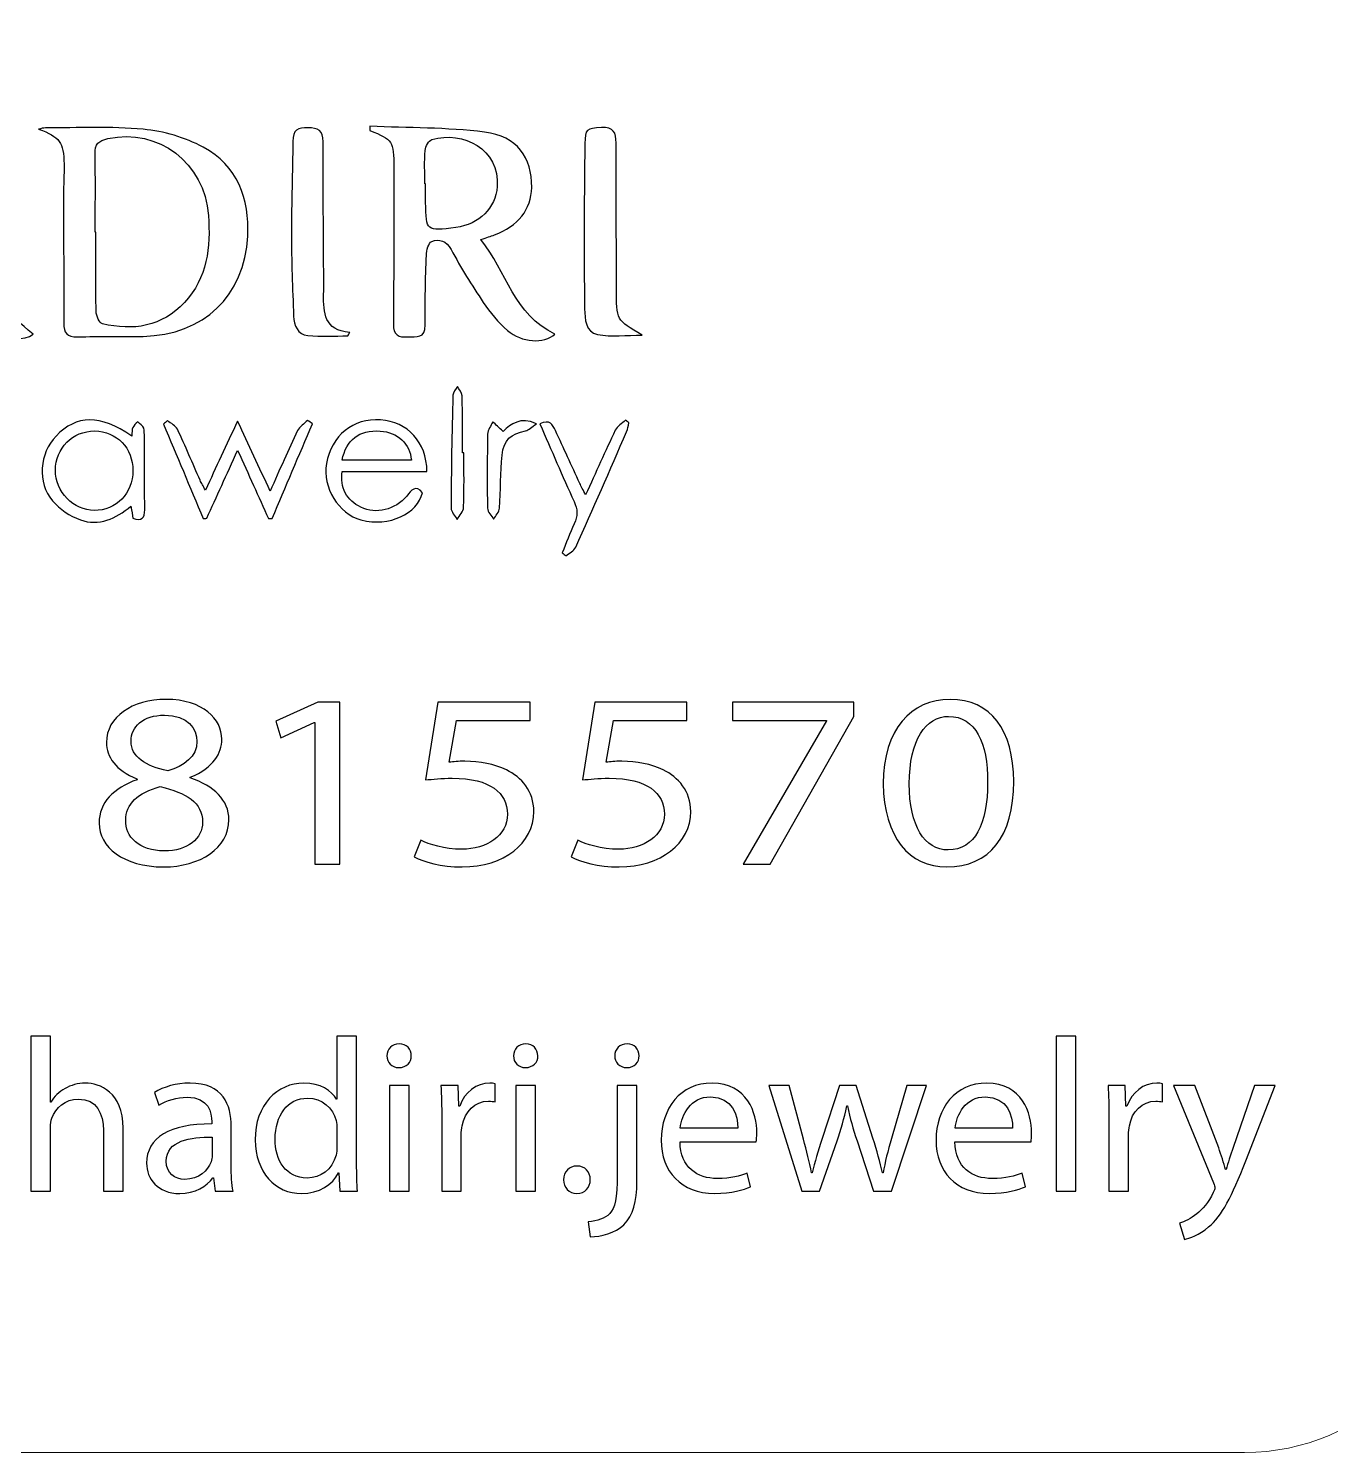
# Model space of a CAD drawing. Header units: millimetres. Extents: x -576 to 618, y 160 to 343.
# Drawn here: x -556.3 to -538.47, y 263.5 to 283 of the extents above; entities that cross this region are included whole.
import ezdxf

# ---------------------------------------------------------------- set-up
doc = ezdxf.new("R2010")
doc.units = ezdxf.units.MM
doc.header["$MEASUREMENT"] = 0
doc.layers.add('Layer 1', color=7, linetype='Continuous')

msp = doc.modelspace()

# ---------------------------------------------------------------- linework, layer by layer
at = {"layer": 'Layer 1', "color": 250, "lineweight": 18}
msp.add_open_spline([(-573.4783, 303.3001), (-573.4783, 303.3001), (-539.6483, 303.3001), (-539.6483, 303.3001), (-538.0043, 303.3001), (-536.6633, 301.9591), (-536.6633, 300.3151), (-536.6633, 300.3151), (-536.6633, 266.4851), (-536.6633, 266.4851), (-536.6633, 264.8411), (-538.0043, 263.5001), (-539.6483, 263.5001), (-539.6483, 263.5001), (-573.4783, 263.5001), (-573.4783, 263.5001), (-575.1223, 263.5001), (-576.4633, 264.8411), (-576.4633, 266.4851), (-576.4633, 266.4851), (-576.4633, 300.3151), (-576.4633, 300.3151), (-576.4633, 301.9591), (-575.1223, 303.3001), (-573.4783, 303.3001)], degree=3, knots=[0, 0, 0, 0, 0.125, 0.125, 0.125, 0.25, 0.25, 0.25, 0.375, 0.375, 0.375, 0.5, 0.5, 0.5, 0.625, 0.625, 0.625, 0.75, 0.75, 0.75, 0.875, 0.875, 0.875, 1, 1, 1, 1], dxfattribs=at)
at = {"layer": 'Layer 1', "color": 230}
for points, knots in [([(-559.0095, 278.8221), (-558.7883, 279.3426), (-558.574, 279.853), (-558.3543, 280.361), (-558.1902, 280.7401), (-558.021, 281.1173), (-557.848, 281.4924), (-557.8229, 281.5467), (-557.7637, 281.585), (-557.7203, 281.6306), (-557.676, 281.5844), (-557.6136, 281.546), (-557.5899, 281.4908), (-557.306, 280.8247), (-557.0245, 280.1575), (-556.7493, 279.4877), (-556.6024, 279.1304), (-556.6083, 279.128), (-556.2364, 278.8147), (-556.3471, 278.7208), (-556.6077, 278.7429), (-556.7961, 278.8574), (-556.997, 278.9791), (-557.1138, 279.1666), (-557.179, 279.3804), (-557.2339, 279.561), (-557.3368, 279.6063), (-557.5141, 279.5965), (-557.7908, 279.5816), (-558.0692, 279.5894), (-558.3468, 279.5944), (-558.4389, 279.5959), (-558.4901, 279.566), (-558.5259, 279.4789), (-558.608, 279.2802), (-558.7016, 279.0864), (-558.7877, 278.8895), (-558.8279, 278.7975), (-558.881, 278.7492), (-559.0095, 278.8221)], [0, 0, 0, 0, 0.0769231, 0.0769231, 0.0769231, 0.1538462, 0.1538462, 0.1538462, 0.2307692, 0.2307692, 0.2307692, 0.3076923, 0.3076923, 0.3076923, 0.3846154, 0.3846154, 0.3846154, 0.4615385, 0.4615385, 0.4615385, 0.5384615, 0.5384615, 0.5384615, 0.6153846, 0.6153846, 0.6153846, 0.6923077, 0.6923077, 0.6923077, 0.7692308, 0.7692308, 0.7692308, 0.8461538, 0.8461538, 0.8461538, 0.9230769, 0.9230769, 0.9230769, 1, 1, 1, 1]), ([(-556.1602, 281.6248), (-556.1293, 281.6304), (-556.0987, 281.641), (-556.0682, 281.6407), (-555.6207, 281.6386), (-555.1708, 281.6635), (-554.7275, 281.6217), (-554.4479, 281.5951), (-554.1558, 281.5097), (-553.9084, 281.3774), (-553.4348, 281.125), (-553.2707, 280.6704), (-553.2978, 280.1583), (-553.3418, 279.3337), (-553.9, 278.8076), (-554.7291, 278.7852), (-555.0285, 278.7768), (-555.329, 278.7876), (-555.6289, 278.7786), (-555.7723, 278.7745), (-555.8167, 278.8348), (-555.8164, 278.9686), (-555.8148, 279.5518), (-555.8192, 280.1349), (-555.8201, 280.7178), (-555.8201, 280.8594), (-555.8107, 281.0008), (-555.8127, 281.1424), (-555.8167, 281.4466), (-555.8688, 281.5134), (-556.1602, 281.6248)], [0, 0, 0, 0, 0.1, 0.1, 0.1, 0.2, 0.2, 0.2, 0.3, 0.3, 0.3, 0.4, 0.4, 0.4, 0.5, 0.5, 0.5, 0.6, 0.6, 0.6, 0.7, 0.7, 0.7, 0.8, 0.8, 0.8, 0.9, 0.9, 0.9, 1, 1, 1, 1]), ([(-555.3858, 280.2117), (-555.3858, 280.2117), (-555.3773, 280.2117), (-555.3773, 280.2117), (-555.3773, 279.8494), (-555.3812, 279.4869), (-555.3733, 279.1246), (-555.3718, 279.0663), (-555.3277, 278.968), (-555.2869, 278.958), (-554.8638, 278.8569), (-554.4738, 278.9181), (-554.1642, 279.2498), (-553.8491, 279.587), (-553.8042, 280.0073), (-553.8358, 280.4407), (-553.8885, 281.1646), (-554.52, 281.6413), (-555.2113, 281.495), (-555.3393, 281.4681), (-555.3918, 281.4176), (-555.3886, 281.2819), (-555.3798, 280.9252), (-555.3858, 280.5686), (-555.3858, 280.2117)], [0, 0, 0, 0, 0.125, 0.125, 0.125, 0.25, 0.25, 0.25, 0.375, 0.375, 0.375, 0.5, 0.5, 0.5, 0.625, 0.625, 0.625, 0.75, 0.75, 0.75, 0.875, 0.875, 0.875, 1, 1, 1, 1]), ([(-551.9259, 278.7924), (-552.1091, 278.7924), (-552.2944, 278.7777), (-552.4757, 278.7974), (-552.6127, 278.812), (-552.6645, 278.9353), (-552.6694, 279.0616), (-552.6838, 279.4408), (-552.6985, 279.8199), (-552.6994, 280.1989), (-552.7, 280.6183), (-552.6813, 281.037), (-552.681, 281.4564), (-552.6807, 281.6124), (-552.6098, 281.6457), (-552.4719, 281.6432), (-552.3349, 281.6408), (-552.2641, 281.6071), (-552.2647, 281.451), (-552.2676, 280.8165), (-552.2598, 280.1821), (-552.2567, 279.5475), (-552.2563, 279.4854), (-552.2576, 279.423), (-552.2582, 279.3606), (-552.261, 279.111), (-552.2535, 278.8679), (-551.9003, 278.8402), (-551.9087, 278.8245), (-551.9175, 278.8086), (-551.9259, 278.7924)], [0, 0, 0, 0, 0.1, 0.1, 0.1, 0.2, 0.2, 0.2, 0.3, 0.3, 0.3, 0.4, 0.4, 0.4, 0.5, 0.5, 0.5, 0.6, 0.6, 0.6, 0.7, 0.7, 0.7, 0.8, 0.8, 0.8, 0.9, 0.9, 0.9, 1, 1, 1, 1]), ([(-551.6239, 281.6631), (-551.1006, 281.6394), (-550.5733, 281.6482), (-550.0554, 281.5823), (-549.6079, 281.5253), (-549.403, 281.2382), (-549.4092, 280.8248), (-549.4136, 280.5249), (-549.5974, 280.2906), (-549.9185, 280.1758), (-549.9699, 280.1574), (-550.022, 280.1402), (-550.1047, 280.1115), (-549.754, 279.6719), (-549.6495, 279.0744), (-549.091, 278.8173), (-549.2413, 278.6831), (-549.5443, 278.6965), (-549.7418, 278.8672), (-549.8685, 278.9761), (-549.978, 279.1115), (-550.0719, 279.2506), (-550.2301, 279.485), (-550.3784, 279.7271), (-550.5138, 279.9754), (-550.5802, 280.0971), (-550.675, 280.1255), (-550.7781, 280.0865), (-550.8214, 280.07), (-550.8488, 279.963), (-550.8514, 279.8956), (-550.8632, 279.5789), (-550.8716, 279.2613), (-550.8663, 278.9445), (-550.8626, 278.7486), (-550.9902, 278.7873), (-551.1053, 278.7789), (-551.2345, 278.7699), (-551.3038, 278.8005), (-551.3022, 278.9521), (-551.2963, 279.6656), (-551.3001, 280.3795), (-551.2985, 281.0931), (-551.2975, 281.4616), (-551.3075, 281.4797), (-551.6273, 281.6057), (-551.6261, 281.6248), (-551.6252, 281.6441), (-551.6239, 281.6631)], [0, 0, 0, 0, 0.0625, 0.0625, 0.0625, 0.125, 0.125, 0.125, 0.1875, 0.1875, 0.1875, 0.25, 0.25, 0.25, 0.3125, 0.3125, 0.3125, 0.375, 0.375, 0.375, 0.4375, 0.4375, 0.4375, 0.5, 0.5, 0.5, 0.5625, 0.5625, 0.5625, 0.625, 0.625, 0.625, 0.6875, 0.6875, 0.6875, 0.75, 0.75, 0.75, 0.8125, 0.8125, 0.8125, 0.875, 0.875, 0.875, 0.9375, 0.9375, 0.9375, 1, 1, 1, 1]), ([(-547.8948, 278.8031), (-548.1147, 278.8031), (-548.3182, 278.7744), (-548.5091, 278.8118), (-548.6701, 278.8436), (-548.6829, 279.0199), (-548.6848, 279.1634), (-548.6904, 279.5887), (-548.6907, 280.0137), (-548.6901, 280.4386), (-548.6894, 280.7675), (-548.6848, 281.0964), (-548.6813, 281.4249), (-548.6792, 281.6258), (-548.6595, 281.6349), (-548.4526, 281.6449), (-548.2891, 281.653), (-548.253, 281.5809), (-548.2539, 281.4327), (-548.2567, 280.7697), (-548.2483, 280.1063), (-548.2483, 279.4434), (-548.2483, 279.0084), (-548.252, 279.0084), (-547.8948, 278.8031)], [0, 0, 0, 0, 0.125, 0.125, 0.125, 0.25, 0.25, 0.25, 0.375, 0.375, 0.375, 0.5, 0.5, 0.5, 0.625, 0.625, 0.625, 0.75, 0.75, 0.75, 0.875, 0.875, 0.875, 1, 1, 1, 1]), ([(-550.8729, 280.8759), (-550.8729, 280.8759), (-550.8623, 280.8759), (-550.8623, 280.8759), (-550.8623, 280.7913), (-550.8635, 280.7065), (-550.862, 280.622), (-550.8547, 280.2229), (-550.8545, 280.2229), (-550.4458, 280.2775), (-550.1268, 280.3202), (-549.9032, 280.5433), (-549.8813, 280.8363), (-549.8432, 281.3546), (-550.3525, 281.6026), (-550.7746, 281.4816), (-550.8179, 281.4691), (-550.8639, 281.3867), (-550.8682, 281.3331), (-550.881, 281.1814), (-550.8729, 281.0282), (-550.8729, 280.8759)], [0, 0, 0, 0, 0.1428571, 0.1428571, 0.1428571, 0.2857143, 0.2857143, 0.2857143, 0.4285714, 0.4285714, 0.4285714, 0.5714286, 0.5714286, 0.5714286, 0.7142857, 0.7142857, 0.7142857, 0.8571429, 0.8571429, 0.8571429, 1, 1, 1, 1]), ([(-550.3378, 277.1915), (-550.3378, 276.9425), (-550.3322, 276.6932), (-550.3419, 276.4446), (-550.3441, 276.3884), (-550.399, 276.3344), (-550.4295, 276.2792), (-550.4589, 276.331), (-550.5134, 276.3827), (-550.5134, 276.4342), (-550.5116, 276.9494), (-550.5016, 277.4645), (-550.4891, 277.979), (-550.4879, 278.0202), (-550.4483, 278.0604), (-550.4261, 278.101), (-550.4037, 278.058), (-550.3628, 278.0159), (-550.3618, 277.9724), (-550.3559, 277.7122), (-550.3587, 277.4517), (-550.3587, 277.1915), (-550.3587, 277.1915), (-550.3378, 277.1915), (-550.3378, 277.1915)], [0, 0, 0, 0, 0.125, 0.125, 0.125, 0.25, 0.25, 0.25, 0.375, 0.375, 0.375, 0.5, 0.5, 0.5, 0.625, 0.625, 0.625, 0.75, 0.75, 0.75, 0.875, 0.875, 0.875, 1, 1, 1, 1]), ([(-554.8845, 277.4208), (-554.8798, 277.472), (-554.8842, 277.5088), (-554.8714, 277.5372), (-554.858, 277.5668), (-554.8278, 277.5884), (-554.8043, 277.6137), (-554.7759, 277.5866), (-554.7269, 277.5619), (-554.722, 277.5307), (-554.7085, 277.4473), (-554.7126, 277.3616), (-554.712, 277.2764), (-554.7104, 276.9881), (-554.711, 276.6995), (-554.7073, 276.4109), (-554.7061, 276.2979), (-554.7473, 276.252), (-554.8699, 276.2948), (-554.877, 276.3404), (-554.8845, 276.3894), (-554.8958, 276.4621), (-555.1041, 276.2845), (-555.3351, 276.1819), (-555.589, 276.2726), (-555.7304, 276.3232), (-555.8726, 276.4199), (-555.9703, 276.5342), (-556.1834, 276.7837), (-556.1485, 277.1843), (-555.922, 277.4205), (-555.6427, 277.7126), (-555.3214, 277.7169), (-554.8845, 277.4208)], [0, 0, 0, 0, 0.0909091, 0.0909091, 0.0909091, 0.1818182, 0.1818182, 0.1818182, 0.2727273, 0.2727273, 0.2727273, 0.3636364, 0.3636364, 0.3636364, 0.4545455, 0.4545455, 0.4545455, 0.5454545, 0.5454545, 0.5454545, 0.6363636, 0.6363636, 0.6363636, 0.7272727, 0.7272727, 0.7272727, 0.8181818, 0.8181818, 0.8181818, 0.9090909, 0.9090909, 0.9090909, 1, 1, 1, 1]), ([(-553.4357, 277.2238), (-553.5883, 276.8875), (-553.7234, 276.5908), (-553.8582, 276.294), (-553.8744, 276.2924), (-553.891, 276.2912), (-553.9075, 276.29), (-554.0884, 276.7218), (-554.2698, 277.1533), (-554.451, 277.5851), (-554.432, 277.6004), (-554.4136, 277.616), (-554.3948, 277.6317), (-554.3493, 277.5927), (-554.2847, 277.5627), (-554.261, 277.5131), (-554.1509, 277.2831), (-554.0525, 277.0482), (-553.9493, 276.8151), (-553.9315, 276.7754), (-553.9091, 276.738), (-553.8775, 276.6784), (-553.7306, 276.9945), (-553.5932, 277.2903), (-553.4366, 277.6266), (-553.2809, 277.2925), (-553.1424, 276.9945), (-552.9901, 276.6675), (-552.8576, 276.9633), (-552.7415, 277.2322), (-552.6154, 277.4965), (-552.589, 277.5521), (-552.5243, 277.5889), (-552.4775, 277.6344), (-552.4554, 277.6191), (-552.4336, 277.6035), (-552.412, 277.588), (-552.5955, 277.1561), (-552.7792, 276.7243), (-552.9627, 276.2931), (-552.9795, 276.2922), (-552.9967, 276.2912), (-553.0132, 276.2906), (-553.149, 276.5901), (-553.2847, 276.8896), (-553.4357, 277.2238)], [0, 0, 0, 0, 0.0666667, 0.0666667, 0.0666667, 0.1333333, 0.1333333, 0.1333333, 0.2, 0.2, 0.2, 0.2666667, 0.2666667, 0.2666667, 0.3333333, 0.3333333, 0.3333333, 0.4, 0.4, 0.4, 0.4666667, 0.4666667, 0.4666667, 0.5333333, 0.5333333, 0.5333333, 0.6, 0.6, 0.6, 0.6666667, 0.6666667, 0.6666667, 0.7333333, 0.7333333, 0.7333333, 0.8, 0.8, 0.8, 0.8666667, 0.8666667, 0.8666667, 0.9333333, 0.9333333, 0.9333333, 1, 1, 1, 1]), ([(-550.8432, 276.9359), (-550.8432, 276.9359), (-552.0029, 276.9359), (-552.0029, 276.9359), (-552.0401, 276.7187), (-551.9411, 276.5362), (-551.7471, 276.4448), (-551.5393, 276.3465), (-551.2825, 276.4071), (-551.1196, 276.5989), (-551.0551, 276.675), (-551.0026, 276.7646), (-550.9034, 276.6414), (-550.9777, 276.3643), (-551.3521, 276.1668), (-551.7471, 276.2729), (-552.0548, 276.3556), (-552.2778, 276.7187), (-552.2201, 277.0423), (-552.1512, 277.4274), (-551.8541, 277.6682), (-551.48, 277.6417), (-551.1087, 277.6155), (-550.8482, 277.3368), (-550.8432, 276.9359)], [0, 0, 0, 0, 0.125, 0.125, 0.125, 0.25, 0.25, 0.25, 0.375, 0.375, 0.375, 0.5, 0.5, 0.5, 0.625, 0.625, 0.625, 0.75, 0.75, 0.75, 0.875, 0.875, 0.875, 1, 1, 1, 1]), ([(-549.7997, 277.4847), (-549.689, 277.5866), (-549.5676, 277.6896), (-549.3448, 277.5895), (-549.4106, 277.5452), (-549.449, 277.5012), (-549.4946, 277.4921), (-549.6945, 277.4522), (-549.7931, 277.3692), (-549.8138, 277.1598), (-549.8372, 276.919), (-549.8328, 276.6753), (-549.8509, 276.4334), (-549.855, 276.3811), (-549.903, 276.3317), (-549.9308, 276.2809), (-549.9601, 276.3311), (-550.0137, 276.3807), (-550.0143, 276.4316), (-550.0209, 276.7704), (-550.0194, 277.1096), (-550.0122, 277.4484), (-550.011, 277.5046), (-549.9673, 277.5598), (-549.9432, 277.6154), (-549.8999, 277.576), (-549.8571, 277.5368), (-549.7997, 277.4847)], [0, 0, 0, 0, 0.1111111, 0.1111111, 0.1111111, 0.2222222, 0.2222222, 0.2222222, 0.3333333, 0.3333333, 0.3333333, 0.4444444, 0.4444444, 0.4444444, 0.5555556, 0.5555556, 0.5555556, 0.6666667, 0.6666667, 0.6666667, 0.7777778, 0.7777778, 0.7777778, 0.8888889, 0.8888889, 0.8888889, 1, 1, 1, 1]), ([(-549.2979, 277.5885), (-549.1622, 277.6525), (-549.1212, 277.5758), (-549.0842, 277.4962), (-548.9725, 277.2553), (-548.8623, 277.0132), (-548.7506, 276.772), (-548.73, 276.7271), (-548.706, 276.684), (-548.6704, 276.6141), (-548.5291, 276.9264), (-548.4024, 277.2154), (-548.2657, 277.4993), (-548.2386, 277.5552), (-548.1725, 277.5923), (-548.1241, 277.6379), (-548.1088, 277.626), (-548.0939, 277.6138), (-548.0782, 277.6019), (-548.0886, 277.5611), (-548.0929, 277.5174), (-548.1094, 277.4796), (-548.34, 276.9514), (-548.5702, 276.4232), (-548.8067, 275.8977), (-548.8292, 275.8481), (-548.8947, 275.8178), (-548.9403, 275.7786), (-548.9568, 275.7926), (-548.9737, 275.8066), (-548.9909, 275.8207), (-548.9366, 275.9539), (-548.8876, 276.0893), (-548.8261, 276.2191), (-548.7762, 276.3249), (-548.7787, 276.4163), (-548.8283, 276.5243), (-548.9893, 276.8722), (-549.1387, 277.2254), (-549.2979, 277.5885)], [0, 0, 0, 0, 0.0769231, 0.0769231, 0.0769231, 0.1538462, 0.1538462, 0.1538462, 0.2307692, 0.2307692, 0.2307692, 0.3076923, 0.3076923, 0.3076923, 0.3846154, 0.3846154, 0.3846154, 0.4615385, 0.4615385, 0.4615385, 0.5384615, 0.5384615, 0.5384615, 0.6153846, 0.6153846, 0.6153846, 0.6923077, 0.6923077, 0.6923077, 0.7692308, 0.7692308, 0.7692308, 0.8461538, 0.8461538, 0.8461538, 0.9230769, 0.9230769, 0.9230769, 1, 1, 1, 1]), ([(-555.3934, 277.4898), (-555.6929, 277.4917), (-555.9304, 277.2539), (-555.9304, 276.9519), (-555.93, 276.658), (-555.6814, 276.4003), (-555.3988, 276.4009), (-555.0982, 276.4015), (-554.8723, 276.6339), (-554.8699, 276.9453), (-554.8674, 277.2549), (-555.0917, 277.4879), (-555.3934, 277.4898)], [0, 0, 0, 0, 0.25, 0.25, 0.25, 0.5, 0.5, 0.5, 0.75, 0.75, 0.75, 1, 1, 1, 1]), ([(-551.0572, 277.0907), (-551.0735, 277.3143), (-551.2457, 277.4741), (-551.4834, 277.4887), (-551.7695, 277.5069), (-551.9537, 277.3686), (-552.0045, 277.0907), (-552.0045, 277.0907), (-551.0572, 277.0907), (-551.0572, 277.0907)], [0, 0, 0, 0, 0.3333333, 0.3333333, 0.3333333, 0.6666667, 0.6666667, 0.6666667, 1, 1, 1, 1]), ([(-555.3332, 272.1206), (-555.3332, 272.4004), (-555.1348, 272.5986), (-554.8109, 272.7147), (-554.8109, 272.7147), (-554.8146, 272.7246), (-554.8146, 272.7246), (-555.1064, 272.8407), (-555.2321, 273.0319), (-555.2321, 273.2232), (-555.2321, 273.5749), (-554.8795, 273.8135), (-554.4178, 273.8135), (-553.9073, 273.8135), (-553.6521, 273.5439), (-553.6521, 273.2676), (-553.6521, 273.08), (-553.7613, 272.8785), (-554.0855, 272.7486), (-554.0855, 272.7486), (-554.0855, 272.7384), (-554.0855, 272.7384), (-553.7575, 272.6292), (-553.5547, 272.4345), (-553.5547, 272.1649), (-553.5547, 271.7792), (-553.9475, 271.52), (-554.4499, 271.52), (-555.0012, 271.52), (-555.3332, 271.7961), (-555.3332, 272.1206)], [0, 0, 0, 0, 0.1, 0.1, 0.1, 0.2, 0.2, 0.2, 0.3, 0.3, 0.3, 0.4, 0.4, 0.4, 0.5, 0.5, 0.5, 0.6, 0.6, 0.6, 0.7, 0.7, 0.7, 0.8, 0.8, 0.8, 0.9, 0.9, 0.9, 1, 1, 1, 1]), ([(-542.8093, 272.6904), (-542.8093, 271.9363), (-543.1416, 271.5197), (-543.725, 271.5197), (-544.2395, 271.5197), (-544.5881, 271.9259), (-544.5961, 272.6601), (-544.5961, 273.4039), (-544.2152, 273.8136), (-543.6804, 273.8136), (-543.1256, 273.8136), (-542.8093, 273.3971), (-542.8093, 272.6904)], [0, 0, 0, 0, 0.25, 0.25, 0.25, 0.5, 0.5, 0.5, 0.75, 0.75, 0.75, 1, 1, 1, 1]), ([(-552.3788, 273.4961), (-552.3788, 273.4961), (-552.3868, 273.4961), (-552.3868, 273.4961), (-552.3868, 273.4961), (-552.8446, 273.288), (-552.8446, 273.288), (-552.8446, 273.288), (-552.9135, 273.5167), (-552.9135, 273.5167), (-552.9135, 273.5167), (-552.3382, 273.776), (-552.3382, 273.776), (-552.3382, 273.776), (-552.0343, 273.776), (-552.0343, 273.776), (-552.0343, 273.776), (-552.0343, 271.5573), (-552.0343, 271.5573), (-552.0343, 271.5573), (-552.3788, 271.5573), (-552.3788, 271.5573), (-552.3788, 271.5573), (-552.3788, 273.4961), (-552.3788, 273.4961)], [0, 0, 0, 0, 0.125, 0.125, 0.125, 0.25, 0.25, 0.25, 0.375, 0.375, 0.375, 0.5, 0.5, 0.5, 0.625, 0.625, 0.625, 0.75, 0.75, 0.75, 0.875, 0.875, 0.875, 1, 1, 1, 1]), ([(-549.4322, 273.5235), (-549.4322, 273.5235), (-550.4372, 273.5235), (-550.4372, 273.5235), (-550.4372, 273.5235), (-550.5383, 272.9535), (-550.5383, 272.9535), (-550.4777, 272.96), (-550.4209, 272.9672), (-550.3236, 272.9672), (-550.1211, 272.9672), (-549.9186, 272.9298), (-549.7563, 272.8477), (-549.5498, 272.7488), (-549.3797, 272.5575), (-549.3797, 272.2777), (-549.3797, 271.8439), (-549.789, 271.5198), (-550.36, 271.5198), (-550.6477, 271.5198), (-550.8908, 271.5882), (-551.0166, 271.6564), (-551.0166, 271.6564), (-550.9273, 271.8848), (-550.9273, 271.8848), (-550.8178, 271.8302), (-550.6031, 271.762), (-550.3641, 271.762), (-550.0278, 271.762), (-549.7401, 271.9463), (-549.7401, 272.2434), (-549.7441, 272.5301), (-549.9713, 272.7351), (-550.498, 272.7351), (-550.6477, 272.7351), (-550.765, 272.7213), (-550.8624, 272.7111), (-550.8624, 272.7111), (-550.6923, 273.7763), (-550.6923, 273.7763), (-550.6923, 273.7763), (-549.4322, 273.7763), (-549.4322, 273.7763), (-549.4322, 273.7763), (-549.4322, 273.5235), (-549.4322, 273.5235)], [0, 0, 0, 0, 0.0666667, 0.0666667, 0.0666667, 0.1333333, 0.1333333, 0.1333333, 0.2, 0.2, 0.2, 0.2666667, 0.2666667, 0.2666667, 0.3333333, 0.3333333, 0.3333333, 0.4, 0.4, 0.4, 0.4666667, 0.4666667, 0.4666667, 0.5333333, 0.5333333, 0.5333333, 0.6, 0.6, 0.6, 0.6666667, 0.6666667, 0.6666667, 0.7333333, 0.7333333, 0.7333333, 0.8, 0.8, 0.8, 0.8666667, 0.8666667, 0.8666667, 0.9333333, 0.9333333, 0.9333333, 1, 1, 1, 1]), ([(-547.2841, 273.5235), (-547.2841, 273.5235), (-548.2891, 273.5235), (-548.2891, 273.5235), (-548.2891, 273.5235), (-548.3902, 272.9535), (-548.3902, 272.9535), (-548.3297, 272.96), (-548.2729, 272.9672), (-548.1755, 272.9672), (-547.9731, 272.9672), (-547.7706, 272.9298), (-547.6084, 272.8477), (-547.4017, 272.7488), (-547.2318, 272.5575), (-547.2318, 272.2777), (-547.2318, 271.8439), (-547.6411, 271.5198), (-548.2121, 271.5198), (-548.4998, 271.5198), (-548.7428, 271.5882), (-548.8685, 271.6564), (-548.8685, 271.6564), (-548.7793, 271.8848), (-548.7793, 271.8848), (-548.6698, 271.8302), (-548.4551, 271.762), (-548.2161, 271.762), (-547.8798, 271.762), (-547.5921, 271.9463), (-547.5921, 272.2434), (-547.5961, 272.5301), (-547.8233, 272.7351), (-548.35, 272.7351), (-548.4998, 272.7351), (-548.6171, 272.7213), (-548.7144, 272.7111), (-548.7144, 272.7111), (-548.5444, 273.7763), (-548.5444, 273.7763), (-548.5444, 273.7763), (-547.2841, 273.7763), (-547.2841, 273.7763), (-547.2841, 273.7763), (-547.2841, 273.5235), (-547.2841, 273.5235)], [0, 0, 0, 0, 0.0666667, 0.0666667, 0.0666667, 0.1333333, 0.1333333, 0.1333333, 0.2, 0.2, 0.2, 0.2666667, 0.2666667, 0.2666667, 0.3333333, 0.3333333, 0.3333333, 0.4, 0.4, 0.4, 0.4666667, 0.4666667, 0.4666667, 0.5333333, 0.5333333, 0.5333333, 0.6, 0.6, 0.6, 0.6666667, 0.6666667, 0.6666667, 0.7333333, 0.7333333, 0.7333333, 0.8, 0.8, 0.8, 0.8666667, 0.8666667, 0.8666667, 0.9333333, 0.9333333, 0.9333333, 1, 1, 1, 1]), ([(-544.9981, 273.7761), (-544.9981, 273.7761), (-544.9981, 273.578), (-544.9981, 273.578), (-544.9981, 273.578), (-546.1448, 271.5574), (-546.1448, 271.5574), (-546.1448, 271.5574), (-546.5132, 271.5574), (-546.5132, 271.5574), (-546.5132, 271.5574), (-545.371, 273.5203), (-545.371, 273.5203), (-545.371, 273.5203), (-545.371, 273.5269), (-545.371, 273.5269), (-545.371, 273.5269), (-546.6593, 273.5269), (-546.6593, 273.5269), (-546.6593, 273.5269), (-546.6593, 273.7761), (-546.6593, 273.7761), (-546.6593, 273.7761), (-544.9981, 273.7761), (-544.9981, 273.7761)], [0, 0, 0, 0, 0.125, 0.125, 0.125, 0.25, 0.25, 0.25, 0.375, 0.375, 0.375, 0.5, 0.5, 0.5, 0.625, 0.625, 0.625, 0.75, 0.75, 0.75, 0.875, 0.875, 0.875, 1, 1, 1, 1]), ([(-554.8957, 273.2435), (-554.8957, 273.0217), (-554.697, 272.9022), (-554.3935, 272.8342), (-554.1666, 272.8991), (-553.9922, 273.0354), (-553.9922, 273.2369), (-553.9922, 273.4145), (-554.118, 273.5986), (-554.4378, 273.5986), (-554.7335, 273.5986), (-554.8957, 273.4348), (-554.8957, 273.2435)], [0, 0, 0, 0, 0.25, 0.25, 0.25, 0.5, 0.5, 0.5, 0.75, 0.75, 0.75, 1, 1, 1, 1]), ([(-544.2395, 272.6564), (-544.2395, 272.0795), (-544.0289, 271.7521), (-543.7048, 271.7521), (-543.34, 271.7521), (-543.1662, 272.1103), (-543.1662, 272.6769), (-543.1662, 273.223), (-543.3322, 273.5814), (-543.7007, 273.5814), (-544.0126, 273.5814), (-544.2395, 273.2607), (-544.2395, 272.6564)], [0, 0, 0, 0, 0.25, 0.25, 0.25, 0.5, 0.5, 0.5, 0.75, 0.75, 0.75, 1, 1, 1, 1]), ([(-553.9152, 272.134), (-553.9152, 272.4039), (-554.1379, 272.5336), (-554.4948, 272.6189), (-554.8025, 272.544), (-554.9684, 272.3733), (-554.9684, 272.1615), (-554.9806, 271.9365), (-554.7781, 271.7383), (-554.4421, 271.7383), (-554.122, 271.7383), (-553.9152, 271.9056), (-553.9152, 272.134)], [0, 0, 0, 0, 0.25, 0.25, 0.25, 0.5, 0.5, 0.5, 0.75, 0.75, 0.75, 1, 1, 1, 1]), ([(-556.2679, 269.2023), (-556.2679, 269.2023), (-555.998, 269.2023), (-555.998, 269.2023), (-555.998, 269.2023), (-555.998, 268.299), (-555.998, 268.299), (-555.998, 268.299), (-555.9918, 268.299), (-555.9918, 268.299), (-555.949, 268.3742), (-555.8816, 268.4401), (-555.7986, 268.4847), (-555.7191, 268.5296), (-555.6242, 268.5592), (-555.5228, 268.5592), (-555.3238, 268.5592), (-555.0046, 268.4401), (-555.0046, 267.9405), (-555.0046, 267.9405), (-555.0046, 267.0794), (-555.0046, 267.0794), (-555.0046, 267.0794), (-555.2744, 267.0794), (-555.2744, 267.0794), (-555.2744, 267.0794), (-555.2744, 267.9106), (-555.2744, 267.9106), (-555.2744, 268.1436), (-555.3634, 268.3411), (-555.618, 268.3411), (-555.7927, 268.3411), (-555.9306, 268.2214), (-555.9796, 268.0778), (-555.9949, 268.0423), (-555.998, 268.0032), (-555.998, 267.9524), (-555.998, 267.9524), (-555.998, 267.0794), (-555.998, 267.0794), (-555.998, 267.0794), (-556.2679, 267.0794), (-556.2679, 267.0794), (-556.2679, 267.0794), (-556.2679, 269.2023), (-556.2679, 269.2023)], [0, 0, 0, 0, 0.0666667, 0.0666667, 0.0666667, 0.1333333, 0.1333333, 0.1333333, 0.2, 0.2, 0.2, 0.2666667, 0.2666667, 0.2666667, 0.3333333, 0.3333333, 0.3333333, 0.4, 0.4, 0.4, 0.4666667, 0.4666667, 0.4666667, 0.5333333, 0.5333333, 0.5333333, 0.6, 0.6, 0.6, 0.6666667, 0.6666667, 0.6666667, 0.7333333, 0.7333333, 0.7333333, 0.8, 0.8, 0.8, 0.8666667, 0.8666667, 0.8666667, 0.9333333, 0.9333333, 0.9333333, 1, 1, 1, 1]), ([(-551.8062, 269.2024), (-551.8062, 269.2024), (-551.8062, 267.4532), (-551.8062, 267.4532), (-551.8062, 267.3247), (-551.8031, 267.1781), (-551.794, 267.0794), (-551.794, 267.0794), (-552.0362, 267.0794), (-552.0362, 267.0794), (-552.0362, 267.0794), (-552.0484, 267.3306), (-552.0484, 267.3306), (-552.0484, 267.3306), (-552.0546, 267.3306), (-552.0546, 267.3306), (-552.1373, 267.169), (-552.3182, 267.0467), (-552.5607, 267.0467), (-552.9192, 267.0467), (-553.1953, 267.3425), (-553.1953, 267.7821), (-553.1984, 268.2635), (-552.8914, 268.5593), (-552.5298, 268.5593), (-552.3029, 268.5593), (-552.1495, 268.4548), (-552.0824, 268.3381), (-552.0824, 268.3381), (-552.0762, 268.3381), (-552.0762, 268.3381), (-552.0762, 268.3381), (-552.0762, 269.2024), (-552.0762, 269.2024), (-552.0762, 269.2024), (-551.8062, 269.2024), (-551.8062, 269.2024)], [0, 0, 0, 0, 0.0833333, 0.0833333, 0.0833333, 0.1666667, 0.1666667, 0.1666667, 0.25, 0.25, 0.25, 0.3333333, 0.3333333, 0.3333333, 0.4166667, 0.4166667, 0.4166667, 0.5, 0.5, 0.5, 0.5833333, 0.5833333, 0.5833333, 0.6666667, 0.6666667, 0.6666667, 0.75, 0.75, 0.75, 0.8333333, 0.8333333, 0.8333333, 0.9166667, 0.9166667, 0.9166667, 1, 1, 1, 1]), ([(-542.229, 269.2022), (-542.229, 269.2022), (-541.9594, 269.2022), (-541.9594, 269.2022), (-541.9594, 269.2022), (-541.9594, 267.0793), (-541.9594, 267.0793), (-541.9594, 267.0793), (-542.229, 267.0793), (-542.229, 267.0793), (-542.229, 267.0793), (-542.229, 269.2022), (-542.229, 269.2022)], [0, 0, 0, 0, 0.25, 0.25, 0.25, 0.5, 0.5, 0.5, 0.75, 0.75, 0.75, 1, 1, 1, 1]), ([(-551.0577, 268.9332), (-551.0549, 268.8434), (-551.1223, 268.7717), (-551.2296, 268.7717), (-551.3247, 268.7717), (-551.3921, 268.8434), (-551.3921, 268.9332), (-551.3921, 269.0259), (-551.3216, 269.0974), (-551.2236, 269.0974), (-551.1223, 269.0974), (-551.0577, 269.0259), (-551.0577, 268.9332)], [0, 0, 0, 0, 0.25, 0.25, 0.25, 0.5, 0.5, 0.5, 0.75, 0.75, 0.75, 1, 1, 1, 1]), ([(-549.3251, 268.9332), (-549.322, 268.8434), (-549.3897, 268.7717), (-549.497, 268.7717), (-549.5918, 268.7717), (-549.6592, 268.8434), (-549.6592, 268.9332), (-549.6592, 269.0259), (-549.5887, 269.0974), (-549.4908, 269.0974), (-549.3897, 269.0974), (-549.3251, 269.0259), (-549.3251, 268.9332)], [0, 0, 0, 0, 0.25, 0.25, 0.25, 0.5, 0.5, 0.5, 0.75, 0.75, 0.75, 1, 1, 1, 1]), ([(-547.9393, 268.9332), (-547.9361, 268.8465), (-548.0004, 268.7717), (-548.1077, 268.7717), (-548.2088, 268.7717), (-548.273, 268.8465), (-548.273, 268.9332), (-548.273, 269.0259), (-548.2028, 269.0974), (-548.1017, 269.0974), (-548.0035, 269.0974), (-547.9393, 269.0259), (-547.9393, 268.9332)], [0, 0, 0, 0, 0.25, 0.25, 0.25, 0.5, 0.5, 0.5, 0.75, 0.75, 0.75, 1, 1, 1, 1]), ([(-553.7443, 267.0794), (-553.7443, 267.0794), (-553.7655, 267.262), (-553.7655, 267.262), (-553.7655, 267.262), (-553.7749, 267.262), (-553.7749, 267.262), (-553.8576, 267.1484), (-554.017, 267.0465), (-554.2289, 267.0465), (-554.5293, 267.0465), (-554.6825, 267.2526), (-554.6825, 267.4621), (-554.6825, 267.8118), (-554.3633, 268.0033), (-553.7905, 268.0002), (-553.7905, 268.0002), (-553.7905, 268.0302), (-553.7905, 268.0302), (-553.7905, 268.1497), (-553.8239, 268.365), (-554.1275, 268.365), (-554.2654, 268.365), (-554.4095, 268.3232), (-554.5138, 268.2573), (-554.5138, 268.2573), (-554.5752, 268.4308), (-554.5752, 268.4308), (-554.4526, 268.5085), (-554.2747, 268.5594), (-554.0878, 268.5594), (-553.6338, 268.5594), (-553.5235, 268.2573), (-553.5235, 267.9675), (-553.5235, 267.9675), (-553.5235, 267.4261), (-553.5235, 267.4261), (-553.5235, 267.3007), (-553.5175, 267.1781), (-553.4991, 267.0794), (-553.4991, 267.0794), (-553.7443, 267.0794), (-553.7443, 267.0794)], [0, 0, 0, 0, 0.0714286, 0.0714286, 0.0714286, 0.1428571, 0.1428571, 0.1428571, 0.2142857, 0.2142857, 0.2142857, 0.2857143, 0.2857143, 0.2857143, 0.3571429, 0.3571429, 0.3571429, 0.4285714, 0.4285714, 0.4285714, 0.5, 0.5, 0.5, 0.5714286, 0.5714286, 0.5714286, 0.6428571, 0.6428571, 0.6428571, 0.7142857, 0.7142857, 0.7142857, 0.7857143, 0.7857143, 0.7857143, 0.8571429, 0.8571429, 0.8571429, 0.9285714, 0.9285714, 0.9285714, 1, 1, 1, 1]), ([(-550.6407, 268.0752), (-550.6407, 268.2456), (-550.6442, 268.3922), (-550.6532, 268.5264), (-550.6532, 268.5264), (-550.4169, 268.5264), (-550.4169, 268.5264), (-550.4169, 268.5264), (-550.4079, 268.2425), (-550.4079, 268.2425), (-550.4079, 268.2425), (-550.3954, 268.2425), (-550.3954, 268.2425), (-550.3281, 268.4368), (-550.1658, 268.5595), (-549.9845, 268.5595), (-549.9539, 268.5595), (-549.9324, 268.5563), (-549.9078, 268.5504), (-549.9078, 268.5504), (-549.9078, 268.3024), (-549.9078, 268.3024), (-549.9355, 268.3083), (-549.9633, 268.3114), (-549.9998, 268.3114), (-550.1902, 268.3114), (-550.325, 268.171), (-550.3618, 267.9735), (-550.3679, 267.9376), (-550.3742, 267.8958), (-550.3742, 267.8509), (-550.3742, 267.8509), (-550.3742, 267.0796), (-550.3742, 267.0796), (-550.3742, 267.0796), (-550.6407, 267.0796), (-550.6407, 267.0796), (-550.6407, 267.0796), (-550.6407, 268.0752), (-550.6407, 268.0752)], [0, 0, 0, 0, 0.0769231, 0.0769231, 0.0769231, 0.1538462, 0.1538462, 0.1538462, 0.2307692, 0.2307692, 0.2307692, 0.3076923, 0.3076923, 0.3076923, 0.3846154, 0.3846154, 0.3846154, 0.4615385, 0.4615385, 0.4615385, 0.5384615, 0.5384615, 0.5384615, 0.6153846, 0.6153846, 0.6153846, 0.6923077, 0.6923077, 0.6923077, 0.7692308, 0.7692308, 0.7692308, 0.8461538, 0.8461538, 0.8461538, 0.9230769, 0.9230769, 0.9230769, 1, 1, 1, 1]), ([(-547.3779, 267.7552), (-547.372, 267.3994), (-547.1389, 267.2528), (-546.8691, 267.2528), (-546.6759, 267.2528), (-546.5595, 267.2859), (-546.4584, 267.3274), (-546.4584, 267.3274), (-546.4123, 267.1392), (-546.4123, 267.1392), (-546.5074, 267.0974), (-546.67, 267.0496), (-546.9059, 267.0496), (-547.3627, 267.0496), (-547.6356, 267.3423), (-547.6356, 267.7791), (-547.6356, 268.2157), (-547.372, 268.5595), (-546.9396, 268.5595), (-546.4553, 268.5595), (-546.3265, 268.1439), (-546.3265, 267.8777), (-546.3265, 267.8238), (-546.3327, 267.782), (-546.3355, 267.7552), (-546.3355, 267.7552), (-547.3779, 267.7552), (-547.3779, 267.7552)], [0, 0, 0, 0, 0.1111111, 0.1111111, 0.1111111, 0.2222222, 0.2222222, 0.2222222, 0.3333333, 0.3333333, 0.3333333, 0.4444444, 0.4444444, 0.4444444, 0.5555556, 0.5555556, 0.5555556, 0.6666667, 0.6666667, 0.6666667, 0.7777778, 0.7777778, 0.7777778, 0.8888889, 0.8888889, 0.8888889, 1, 1, 1, 1]), ([(-543.6152, 267.7552), (-543.6093, 267.3994), (-543.3765, 267.2528), (-543.1063, 267.2528), (-542.9131, 267.2528), (-542.7967, 267.2859), (-542.6957, 267.3274), (-542.6957, 267.3274), (-542.6495, 267.1392), (-542.6495, 267.1392), (-542.7447, 267.0974), (-542.9072, 267.0496), (-543.1431, 267.0496), (-543.5999, 267.0496), (-543.8729, 267.3423), (-543.8729, 267.7791), (-543.8729, 268.2157), (-543.6093, 268.5595), (-543.1768, 268.5595), (-542.6926, 268.5595), (-542.5637, 268.1439), (-542.5637, 267.8777), (-542.5637, 267.8238), (-542.57, 267.782), (-542.5727, 267.7552), (-542.5727, 267.7552), (-543.6152, 267.7552), (-543.6152, 267.7552)], [0, 0, 0, 0, 0.1111111, 0.1111111, 0.1111111, 0.2222222, 0.2222222, 0.2222222, 0.3333333, 0.3333333, 0.3333333, 0.4444444, 0.4444444, 0.4444444, 0.5555556, 0.5555556, 0.5555556, 0.6666667, 0.6666667, 0.6666667, 0.7777778, 0.7777778, 0.7777778, 0.8888889, 0.8888889, 0.8888889, 1, 1, 1, 1]), ([(-541.5052, 268.0752), (-541.5052, 268.2456), (-541.5086, 268.3922), (-541.5177, 268.5264), (-541.5177, 268.5264), (-541.2814, 268.5264), (-541.2814, 268.5264), (-541.2814, 268.5264), (-541.2724, 268.2425), (-541.2724, 268.2425), (-541.2724, 268.2425), (-541.2599, 268.2425), (-541.2599, 268.2425), (-541.1925, 268.4368), (-541.0303, 268.5595), (-540.849, 268.5595), (-540.8184, 268.5595), (-540.7969, 268.5563), (-540.7723, 268.5504), (-540.7723, 268.5504), (-540.7723, 268.3024), (-540.7723, 268.3024), (-540.8, 268.3083), (-540.8278, 268.3114), (-540.8643, 268.3114), (-541.0547, 268.3114), (-541.1894, 268.171), (-541.2262, 267.9735), (-541.2325, 267.9376), (-541.2387, 267.8958), (-541.2387, 267.8509), (-541.2387, 267.8509), (-541.2387, 267.0796), (-541.2387, 267.0796), (-541.2387, 267.0796), (-541.5052, 267.0796), (-541.5052, 267.0796), (-541.5052, 267.0796), (-541.5052, 268.0752), (-541.5052, 268.0752)], [0, 0, 0, 0, 0.0769231, 0.0769231, 0.0769231, 0.1538462, 0.1538462, 0.1538462, 0.2307692, 0.2307692, 0.2307692, 0.3076923, 0.3076923, 0.3076923, 0.3846154, 0.3846154, 0.3846154, 0.4615385, 0.4615385, 0.4615385, 0.5384615, 0.5384615, 0.5384615, 0.6153846, 0.6153846, 0.6153846, 0.6923077, 0.6923077, 0.6923077, 0.7692308, 0.7692308, 0.7692308, 0.8461538, 0.8461538, 0.8461538, 0.9230769, 0.9230769, 0.9230769, 1, 1, 1, 1]), ([(-552.0762, 267.9375), (-552.0762, 267.9703), (-552.0793, 268.0152), (-552.0883, 268.0479), (-552.1283, 268.2158), (-552.2755, 268.3531), (-552.4777, 268.3531), (-552.7569, 268.3531), (-552.9223, 268.1138), (-552.9223, 267.794), (-552.9223, 267.5013), (-552.775, 267.2589), (-552.4839, 267.2589), (-552.3029, 267.2589), (-552.1373, 267.3752), (-552.0883, 267.5728), (-552.0793, 267.6086), (-552.0762, 267.6448), (-552.0762, 267.6864), (-552.0762, 267.6864), (-552.0762, 267.9375), (-552.0762, 267.9375)], [0, 0, 0, 0, 0.1428571, 0.1428571, 0.1428571, 0.2857143, 0.2857143, 0.2857143, 0.4285714, 0.4285714, 0.4285714, 0.5714286, 0.5714286, 0.5714286, 0.7142857, 0.7142857, 0.7142857, 0.8571429, 0.8571429, 0.8571429, 1, 1, 1, 1]), ([(-551.3582, 268.5264), (-551.3582, 268.5264), (-551.0886, 268.5264), (-551.0886, 268.5264), (-551.0886, 268.5264), (-551.0886, 267.0793), (-551.0886, 267.0793), (-551.0886, 267.0793), (-551.3582, 267.0793), (-551.3582, 267.0793), (-551.3582, 267.0793), (-551.3582, 268.5264), (-551.3582, 268.5264)], [0, 0, 0, 0, 0.25, 0.25, 0.25, 0.5, 0.5, 0.5, 0.75, 0.75, 0.75, 1, 1, 1, 1]), ([(-549.6255, 268.5264), (-549.6255, 268.5264), (-549.356, 268.5264), (-549.356, 268.5264), (-549.356, 268.5264), (-549.356, 267.0793), (-549.356, 267.0793), (-549.356, 267.0793), (-549.6255, 267.0793), (-549.6255, 267.0793), (-549.6255, 267.0793), (-549.6255, 268.5264), (-549.6255, 268.5264)], [0, 0, 0, 0, 0.25, 0.25, 0.25, 0.5, 0.5, 0.5, 0.75, 0.75, 0.75, 1, 1, 1, 1]), ([(-548.635, 266.6608), (-548.5124, 266.6699), (-548.405, 266.7029), (-548.3408, 266.7713), (-548.2671, 266.8552), (-548.2397, 266.9688), (-548.2397, 267.3155), (-548.2397, 267.3155), (-548.2397, 268.5264), (-548.2397, 268.5264), (-548.2397, 268.5264), (-547.9698, 268.5264), (-547.9698, 268.5264), (-547.9698, 268.5264), (-547.9698, 267.2141), (-547.9698, 267.2141), (-547.9698, 266.9329), (-548.0157, 266.7507), (-548.1476, 266.6191), (-548.2671, 266.5023), (-548.4634, 266.4546), (-548.6075, 266.4546), (-548.6075, 266.4546), (-548.635, 266.6608), (-548.635, 266.6608)], [0, 0, 0, 0, 0.125, 0.125, 0.125, 0.25, 0.25, 0.25, 0.375, 0.375, 0.375, 0.5, 0.5, 0.5, 0.625, 0.625, 0.625, 0.75, 0.75, 0.75, 0.875, 0.875, 0.875, 1, 1, 1, 1]), ([(-546.5869, 267.9435), (-546.5838, 268.1108), (-546.6578, 268.371), (-546.9611, 268.371), (-547.2338, 268.371), (-547.3536, 268.1258), (-547.3748, 267.9435), (-547.3748, 267.9435), (-546.5869, 267.9435), (-546.5869, 267.9435)], [0, 0, 0, 0, 0.3333333, 0.3333333, 0.3333333, 0.6666667, 0.6666667, 0.6666667, 1, 1, 1, 1]), ([(-545.8843, 268.5265), (-545.8843, 268.5265), (-545.6881, 267.7911), (-545.6881, 267.7911), (-545.645, 267.6295), (-545.6054, 267.48), (-545.578, 267.3305), (-545.578, 267.3305), (-545.5686, 267.3305), (-545.5686, 267.3305), (-545.5349, 267.4772), (-545.4859, 267.6326), (-545.4366, 267.7882), (-545.4366, 267.7882), (-545.1945, 268.5265), (-545.1945, 268.5265), (-545.1945, 268.5265), (-544.9676, 268.5265), (-544.9676, 268.5265), (-544.9676, 268.5265), (-544.7377, 267.8033), (-544.7377, 267.8033), (-544.6825, 267.6295), (-544.6398, 267.4772), (-544.6057, 267.3305), (-544.6057, 267.3305), (-544.5967, 267.3305), (-544.5967, 267.3305), (-544.572, 267.4772), (-544.5324, 267.6295), (-544.4834, 267.8001), (-544.4834, 267.8001), (-544.2716, 268.5265), (-544.2716, 268.5265), (-544.2716, 268.5265), (-544.0051, 268.5265), (-544.0051, 268.5265), (-544.0051, 268.5265), (-544.4834, 267.0794), (-544.4834, 267.0794), (-544.4834, 267.0794), (-544.7286, 267.0794), (-544.7286, 267.0794), (-544.7286, 267.0794), (-544.9551, 267.7702), (-544.9551, 267.7702), (-545.0072, 267.9318), (-545.0503, 268.0753), (-545.0871, 268.2457), (-545.0871, 268.2457), (-545.0934, 268.2457), (-545.0934, 268.2457), (-545.1302, 268.0721), (-545.1761, 267.9224), (-545.2282, 267.767), (-545.2282, 267.767), (-545.4675, 267.0794), (-545.4675, 267.0794), (-545.4675, 267.0794), (-545.7128, 267.0794), (-545.7128, 267.0794), (-545.7128, 267.0794), (-546.1605, 268.5265), (-546.1605, 268.5265), (-546.1605, 268.5265), (-545.8843, 268.5265), (-545.8843, 268.5265)], [0, 0, 0, 0, 0.0454545, 0.0454545, 0.0454545, 0.0909091, 0.0909091, 0.0909091, 0.1363636, 0.1363636, 0.1363636, 0.1818182, 0.1818182, 0.1818182, 0.2272727, 0.2272727, 0.2272727, 0.2727273, 0.2727273, 0.2727273, 0.3181818, 0.3181818, 0.3181818, 0.3636364, 0.3636364, 0.3636364, 0.4090909, 0.4090909, 0.4090909, 0.4545455, 0.4545455, 0.4545455, 0.5, 0.5, 0.5, 0.5454545, 0.5454545, 0.5454545, 0.5909091, 0.5909091, 0.5909091, 0.6363636, 0.6363636, 0.6363636, 0.6818182, 0.6818182, 0.6818182, 0.7272727, 0.7272727, 0.7272727, 0.7727273, 0.7727273, 0.7727273, 0.8181818, 0.8181818, 0.8181818, 0.8636364, 0.8636364, 0.8636364, 0.9090909, 0.9090909, 0.9090909, 0.9545455, 0.9545455, 0.9545455, 1, 1, 1, 1]), ([(-542.8243, 267.9435), (-542.8212, 268.1108), (-542.8951, 268.371), (-543.1984, 268.371), (-543.471, 268.371), (-543.5909, 268.1258), (-543.6121, 267.9435), (-543.6121, 267.9435), (-542.8243, 267.9435), (-542.8243, 267.9435)], [0, 0, 0, 0, 0.3333333, 0.3333333, 0.3333333, 0.6666667, 0.6666667, 0.6666667, 1, 1, 1, 1]), ([(-540.3278, 268.5265), (-540.3278, 268.5265), (-540.0031, 267.6716), (-540.0031, 267.6716), (-539.9694, 267.5758), (-539.9322, 267.4622), (-539.9079, 267.3755), (-539.9079, 267.3755), (-539.902, 267.3755), (-539.902, 267.3755), (-539.8742, 267.4622), (-539.8436, 267.5726), (-539.8068, 267.6775), (-539.8068, 267.6775), (-539.5125, 268.5265), (-539.5125, 268.5265), (-539.5125, 268.5265), (-539.2274, 268.5265), (-539.2274, 268.5265), (-539.2274, 268.5265), (-539.632, 267.495), (-539.632, 267.495), (-539.8252, 266.9989), (-539.9571, 266.7446), (-540.1409, 266.5892), (-540.2726, 266.4756), (-540.4046, 266.4307), (-540.472, 266.4185), (-540.472, 266.4185), (-540.5396, 266.6401), (-540.5396, 266.6401), (-540.472, 266.6609), (-540.3834, 266.7028), (-540.3035, 266.7683), (-540.2298, 266.8253), (-540.1381, 266.9271), (-540.0764, 267.0616), (-540.0642, 267.0884), (-540.0551, 267.1093), (-540.0551, 267.1243), (-540.0551, 267.1392), (-540.0613, 267.1602), (-540.0735, 267.1933), (-540.0735, 267.1933), (-540.6221, 268.5265), (-540.6221, 268.5265), (-540.6221, 268.5265), (-540.3278, 268.5265), (-540.3278, 268.5265)], [0, 0, 0, 0, 0.0625, 0.0625, 0.0625, 0.125, 0.125, 0.125, 0.1875, 0.1875, 0.1875, 0.25, 0.25, 0.25, 0.3125, 0.3125, 0.3125, 0.375, 0.375, 0.375, 0.4375, 0.4375, 0.4375, 0.5, 0.5, 0.5, 0.5625, 0.5625, 0.5625, 0.625, 0.625, 0.625, 0.6875, 0.6875, 0.6875, 0.75, 0.75, 0.75, 0.8125, 0.8125, 0.8125, 0.875, 0.875, 0.875, 0.9375, 0.9375, 0.9375, 1, 1, 1, 1]), ([(-553.7843, 267.818), (-554.0785, 267.824), (-554.4127, 267.7731), (-554.4127, 267.492), (-554.4127, 267.3216), (-554.2963, 267.2408), (-554.1581, 267.2408), (-553.9649, 267.2408), (-553.8426, 267.3603), (-553.7996, 267.4832), (-553.7905, 267.5101), (-553.7843, 267.5397), (-553.7843, 267.5665), (-553.7843, 267.5665), (-553.7843, 267.818), (-553.7843, 267.818)], [0, 0, 0, 0, 0.2, 0.2, 0.2, 0.4, 0.4, 0.4, 0.6, 0.6, 0.6, 0.8, 0.8, 0.8, 1, 1, 1, 1]), ([(-548.9725, 267.2348), (-548.9725, 267.3453), (-548.8957, 267.4233), (-548.7884, 267.4233), (-548.681, 267.4233), (-548.6075, 267.3453), (-548.6075, 267.2348), (-548.6075, 267.1272), (-548.6782, 267.0464), (-548.7915, 267.0464), (-548.8989, 267.0464), (-548.9725, 267.1272), (-548.9725, 267.2348)], [0, 0, 0, 0, 0.25, 0.25, 0.25, 0.5, 0.5, 0.5, 0.75, 0.75, 0.75, 1, 1, 1, 1])]:
    msp.add_open_spline(points, degree=3, knots=knots, dxfattribs=at)

doc.saveas('drawing.dxf')
